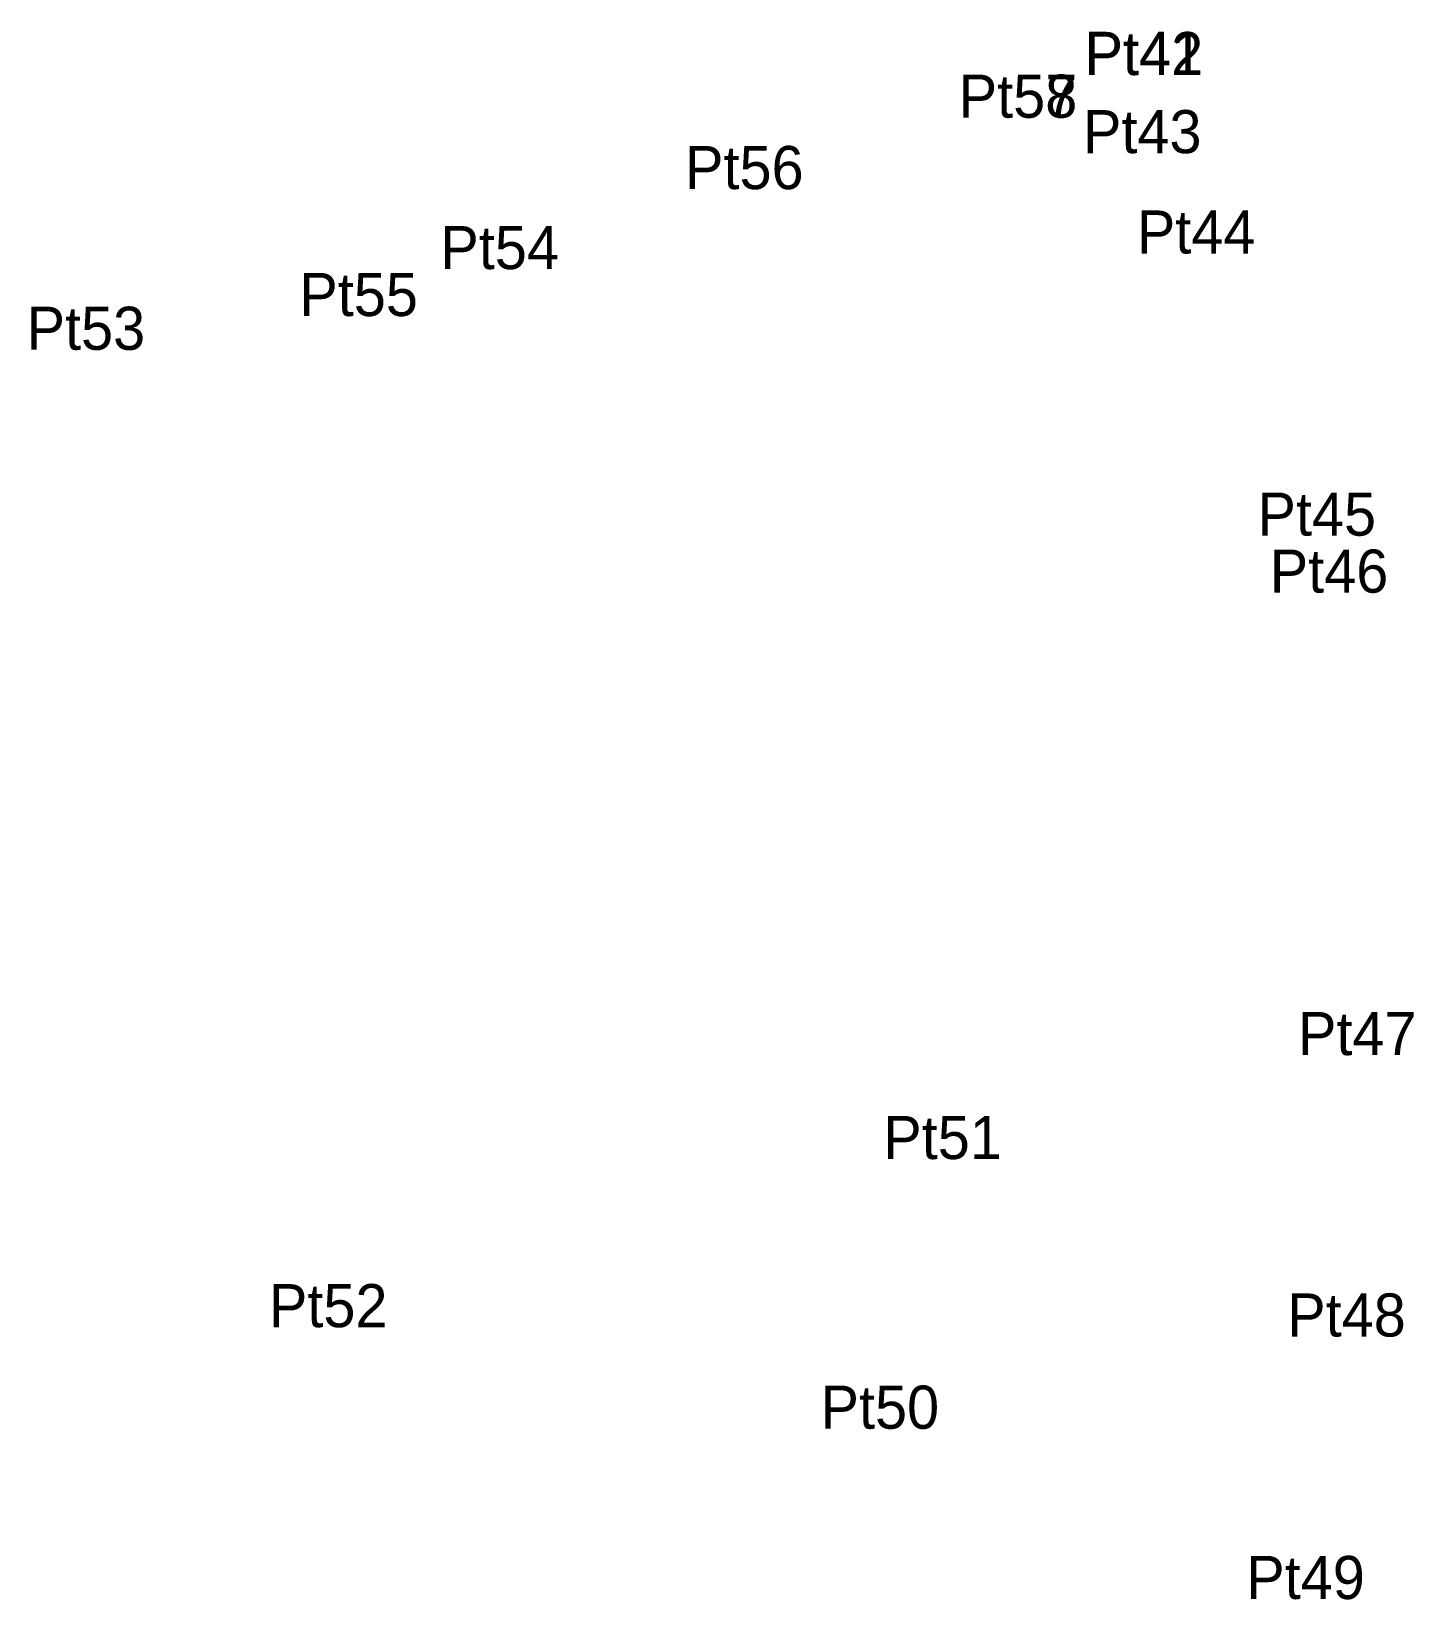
# Model space of a CAD drawing. Extents: x 550355 to 551960, y 1837595 to 1839938.
# Drawn here: x 550354.9 to 550412.6, y 1837594.7 to 1837660.2 of the extents above; entities that cross this region are included whole.
import ezdxf

# ---------------------------------------------------------------- set-up
doc = ezdxf.new("R2010")
doc.units = 0
doc.layers.add('Level 12', color=7, linetype='Continuous')

msp = doc.modelspace()

# ---------------------------------------------------------------- texts
at = {"layer": 'Level 12'}
for s, p in [('Pt41', (550398.87, 1837658.34)), ('Pt42', (550398.88, 1837658.33)), ('Pt58', (550393.62, 1837656.55)), ('Pt57', (550393.62, 1837656.55)), ('Pt43', (550398.81, 1837655.07)), ('Pt56', (550382.19, 1837653.57)), ('Pt44', (550401.06, 1837650.88)), ('Pt54', (550371.97, 1837650.23)), ('Pt55', (550366.08, 1837648.27)), ('Pt53', (550354.69, 1837646.86)), ('Pt45', (550406.1, 1837639.1)), ('Pt46', (550406.61, 1837636.72)), ('Pt47', (550407.79, 1837617.41)), ('Pt51', (550390.47, 1837613.07)), ('Pt52', (550364.81, 1837606.05)), ('Pt48', (550407.34, 1837605.66)), ('Pt50', (550387.85, 1837601.81)), ('Pt49', (550405.63, 1837594.7))]:
    msp.add_text(s, height=1.8, dxfattribs=at).set_placement(p)

doc.saveas('drawing.dxf')
